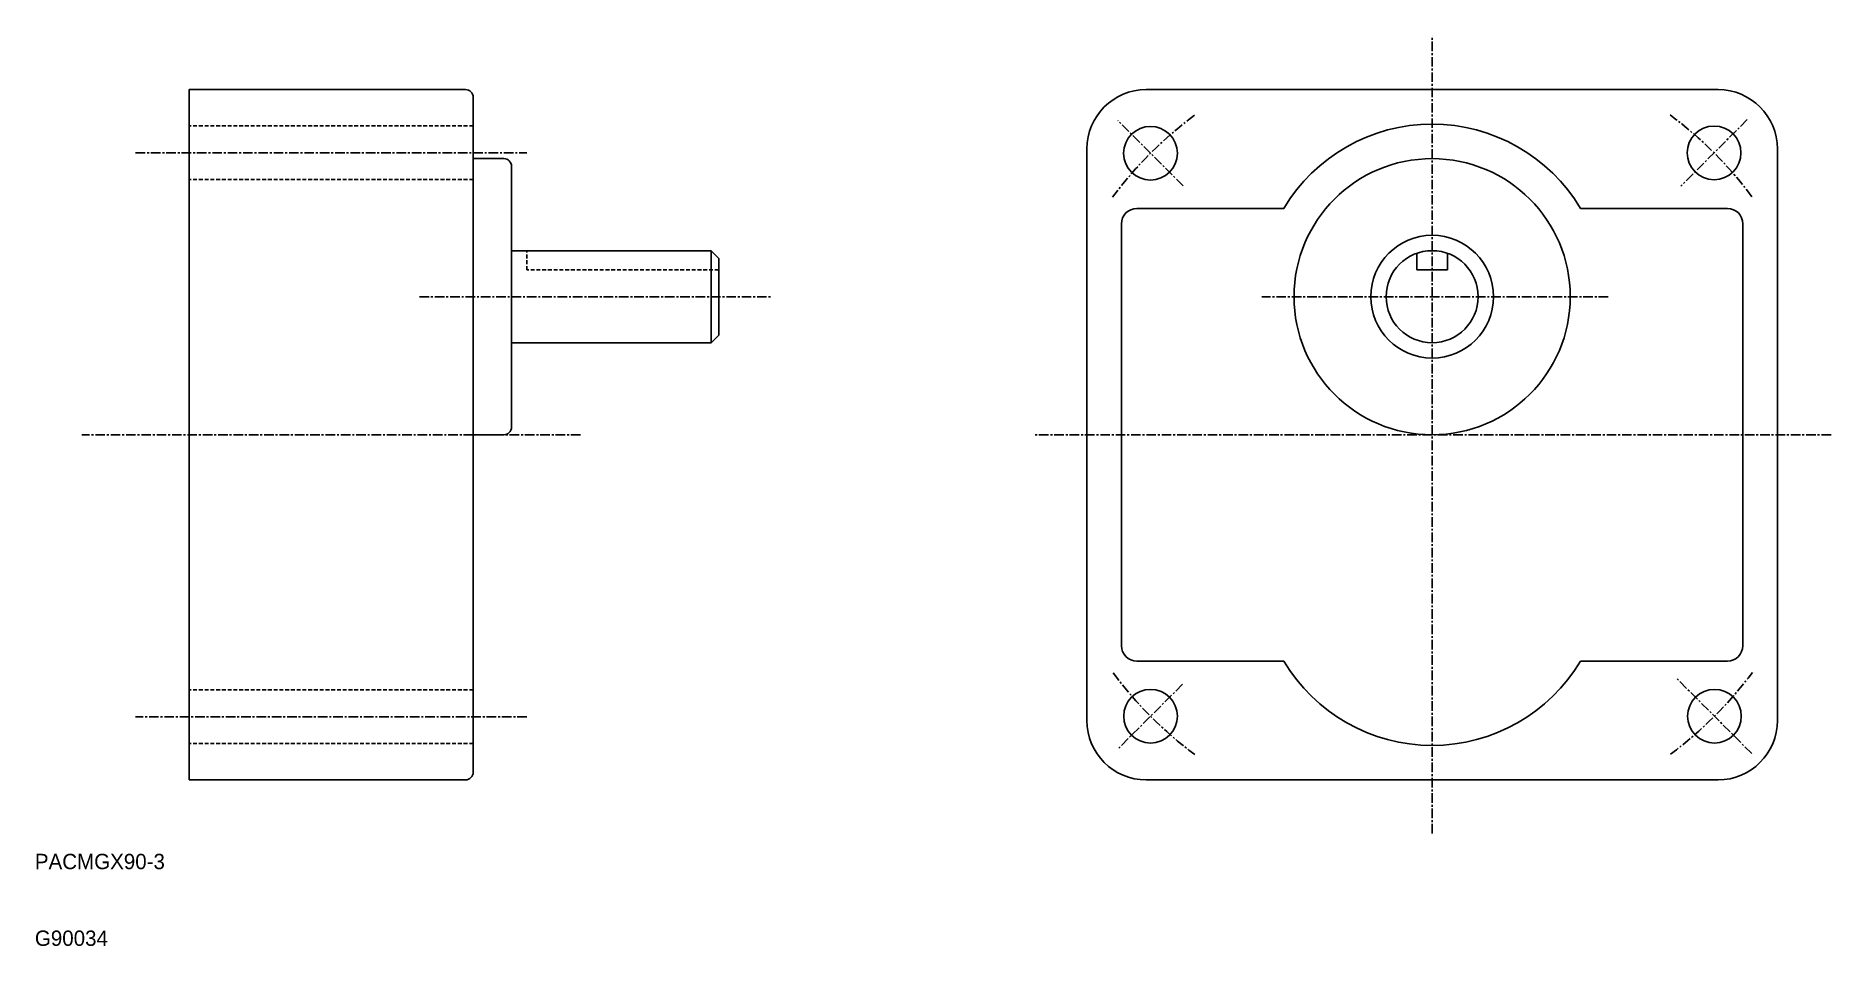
# Model space of a CAD drawing. Extents: x -83 to 151, y 174 to 293.
import ezdxf

# ---------------------------------------------------------------- set-up
doc = ezdxf.new("R2010")
doc.units = 0
doc.linetypes.add('CENTER', pattern=[2, 1.25, -0.25, 0.25, -0.25])
doc.linetypes.add('DASHED', pattern=[0.75, 0.5, -0.25])
doc.layers.get('0').update_dxf_attribs({"linetype": 'CONTINUOUS'})
doc.layers.add('CENTER', color=1, linetype='CENTER')

msp = doc.modelspace()

# ---------------------------------------------------------------- linework, layer by layer
at = {"color": 7, "linetype": 'CONTINUOUS'}
for p, q in [((-62.53, 285.72), (-26.53, 285.72)), ((-62.53, 195.72), (-62.53, 285.72)), ((136.74, 285.72), (62.2, 285.72)), ((-25.53, 196.72), (-25.53, 284.72)), ((-21.53, 276.72), (-25.53, 276.72)), ((54.47, 277.99), (54.47, 203.45)), ((144.47, 203.45), (144.47, 277.99)), ((-20.53, 241.72), (-20.53, 275.72)), ((80.13, 270.22), (60.97, 270.22)), ((137.97, 270.22), (118.81, 270.22)), ((58.97, 268.22), (58.97, 213.22)), ((139.97, 213.22), (139.97, 268.22)), ((-20.53, 264.72), (5.47, 264.72)), ((5.47, 264.72), (6.47, 263.72)), ((5.47, 264.72), (5.47, 252.72)), ((6.47, 253.72), (6.47, 263.72)), ((97.47, 264.38), (97.47, 262.22)), ((101.47, 262.22), (97.47, 262.22)), ((101.47, 262.22), (101.47, 264.38)), ((5.47, 252.72), (6.47, 253.72)), ((-20.53, 252.72), (5.47, 252.72)), ((-25.53, 240.72), (-21.53, 240.72)), ((60.97, 211.22), (80.13, 211.22)), ((118.81, 211.22), (137.97, 211.22)), ((-62.53, 195.72), (-26.53, 195.72)), ((62.2, 195.72), (136.74, 195.72))]:
    msp.add_line(p, q, dxfattribs=at)
at = {"color": 3, "linetype": 'DASHED'}
for p, q in [((-25.53, 280.99), (-62.53, 280.99)), ((-25.53, 273.99), (-62.53, 273.99)), ((-18.53, 262.22), (-18.53, 264.72)), ((6.47, 262.22), (-18.53, 262.22)), ((-25.53, 207.45), (-62.53, 207.45)), ((-25.53, 200.45), (-62.53, 200.45))]:
    msp.add_line(p, q, dxfattribs=at)
at = {"color": 7, "linetype": 'CONTINUOUS'}
for centre, radius in [((62.76, 277.42), 3.5), ((136.22, 277.47), 3.5), ((99.47, 258.72), 18), ((99.47, 258.72), 8), ((99.47, 258.72), 6), ((62.77, 204.02), 3.5), ((136.27, 204.02), 3.5)]:
    msp.add_circle(centre, radius, dxfattribs=at)
for centre, radius, start, end in [((-26.53, 284.72), 1, 0, 90), ((62.2, 277.99), 7.73, 90, 180), ((136.74, 277.99), 7.73, 0, 90), ((99.47, 258.72), 22.5, 30.7378, 149.2622), ((-21.53, 275.72), 1, 0, 90), ((60.97, 268.22), 2, 90, 180), ((137.97, 268.22), 2, 0, 90), ((-21.53, 241.72), 1, 270, 0), ((60.97, 213.22), 2, 180, 270), ((137.97, 213.22), 2, 270, 0), ((99.47, 222.72), 22.5, 210.7382, 329.2618), ((62.2, 203.45), 7.73, 180, 270), ((136.74, 203.45), 7.73, 270, 0), ((-26.53, 196.72), 1, 270, 0)]:
    msp.add_arc(centre, radius, start, end, dxfattribs=at)
at = {"layer": 'CENTER', "color": 1, "linetype": 'CENTER'}
for p, q in [((99.47, 188.72), (99.47, 292.72)), ((67.01, 273.18), (58.52, 281.67)), ((140.55, 281.8), (131.89, 273.14)), ((-69.53, 277.49), (-18.53, 277.49)), ((-32.53, 258.72), (13.47, 258.72)), ((122.42, 258.72), (77.29, 258.72)), ((-11.53, 240.72), (-76.53, 240.72)), ((151.47, 240.72), (47.47, 240.72)), ((141.13, 199.16), (131.41, 208.88)), ((66.93, 208.18), (58.6, 199.85)), ((-18.53, 203.95), (-69.53, 203.95))]:
    msp.add_line(p, q, dxfattribs=at)
for centre, start, end in [((99.52, 240.64), 126.6393, 143.3055), ((99.43, 240.72), 36.6393, 53.3055), ((99.6, 240.72), 216.6393, 233.3055), ((99.52, 240.81), 306.6393, 323.3055)]:
    msp.add_arc(centre, 52, start, end, dxfattribs=at)

# ---------------------------------------------------------------- texts
at = {"color": 7, "linetype": 'CONTINUOUS'}
for s, p in [('PACMGX90-3', (-82.66, 184.08)), ('G90034', (-82.66, 174.08))]:
    msp.add_text(s, height=2, dxfattribs=at).set_placement(p)

doc.saveas('drawing.dxf')
